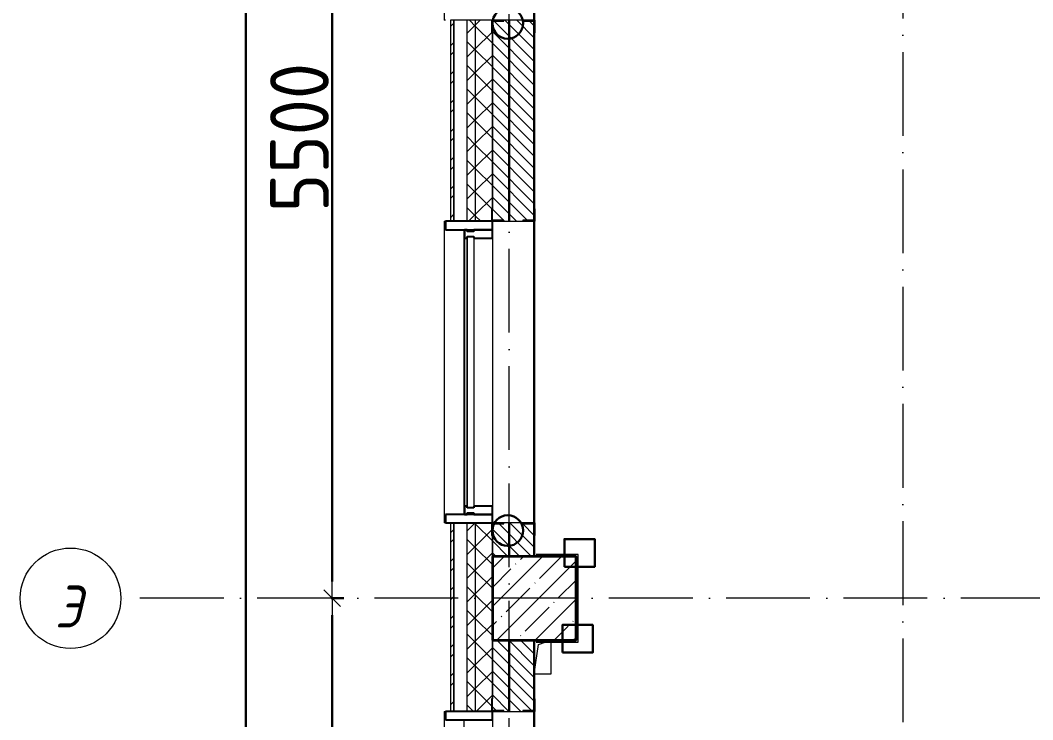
# Model space of a CAD drawing. Header units: millimetres. Extents: x -213536 to 1564669, y -45299 to 942238.
# Drawn here: x 427773 to 433818, y 464810 to 468985 of the extents above; entities that cross this region are included whole.
import ezdxf

# ---------------------------------------------------------------- set-up
doc = ezdxf.new("R2010")
doc.units = ezdxf.units.MM
doc.linetypes.add('50_200_ШТРИХ_1Т_ш5_п1_п1_', pattern=[700, 500, -100, 0, -100])
doc.linetypes.add('Штрих короткий', pattern=[300, 150, -150])
for name, color, linetype, lineweight in [('0-1', 7, 'Continuous', 5), ('0-2', 7, 'Continuous', 9), ('2.1) ПГП окна 2.8 м', 5, 'Continuous', 30), ('3) ЖБ 4м', 3, 'Continuous', 30), ('3.1) ЖБ окна 1.2 м', 102, 'Continuous', 30), ('4) Метл уголки', 6, 'Continuous', 30), ('5) Швы', 2, 'Continuous', 30), ('Импосты витража', 7, 'Continuous', 9), ('Импосты витража-1', 7, 'Continuous', 25), ('Несущие колонны', 7, 'Continuous', 9), ('Несущие колонны-1', 7, 'Continuous', 35), ('Обобщенные модели', 7, 'Continuous', 9), ('Общие ребра', 7, 'Continuous', 9), ('Окна', 7, 'Continuous', 9), ('Оси', 7, 'Continuous', 9), ('Оси-1', 7, 'Continuous', 20), ('Оси-2', 7, '50_200_ШТРИХ_1Т_ш5_п1_п1_', 9), ('Остекление-1', 7, 'Continuous', 9), ('Перемычка-1', 7, 'Штрих короткий', 9), ('Размеры', 7, 'Continuous', 15), ('Стены', 7, 'Continuous', 9), ('Стены-1', 7, 'Continuous', 13), ('Штриховка разреза-1', 7, 'Continuous', 9)]:
    doc.layers.add(name, color=color, linetype=linetype, lineweight=lineweight)
doc.layers.get('0-2').off()
doc.styles.add('ISOCPEUR_I_1', font='isocpeui.ttf', dxfattribs={"width": 0.85, "height": 2.5})
doc.styles.add('СПДС', font='isocpeur.ttf', dxfattribs={"width": 0.9})
doc.dimstyles.new('Размера А3', dxfattribs={"dimtxt": 200, "dimasz": 100, "dimexe": 70, "dimexo": 100, "dimgap": 20, "dimtad": 1, "dimdec": 0, "dimrnd": 10, "dimzin": 0, "dimdsep": 46, "dimtxsty": 'СПДС', "dimblk": 'ARROWHEAD_6', "dimcen": 1, "dimclrd": 256, "dimclre": 256, "dimclrt": 256, "dimazin": 0, "dimtfac": 1, "dimtdec": 0, "dimtmove": 2, "dimatfit": 3, "dimfxl": 1, "dimtolj": 1, "dimtzin": 0, "dimarcsym": 0})
pattern_1 = [(135, (0, 0), (-35.35534, -35.35534), [])]
pattern_2 = [(45, (0, 0), (-70.71068, 70.71068), []), (135, (0, 0), (-70.71068, -70.71068), [])]

# ---------------------------------------------------------------- blocks, each defined once
blk = doc.blocks.new('Ось сетки - Круг_Ø6_00__ISO-2_5_0_9K_-16731441-АИ2_03_План отделки стен 3-го этажа _Часть 2_')
at = {"layer": 'Оси-1'}
blk.add_circle((0, 0), 3, dxfattribs=at)
blk = doc.blocks.new('ARROWHEAD_6')
at = {"color": 0, "linetype": 'Continuous'}
for p, q in [((0, 0), (-1, 0)), ((-0.5, -0.5), (0.5, 0.5))]:
    blk.add_line(p, q, dxfattribs=at)
blk = doc.blocks.new('*D4699')
at = {"layer": 'Defpoints', "color": 0, "transparency": 16777216}
for p in [(429529.1, 465535.4), (429635.2, 465535.4), (429529.1, 462535.4)]:
    blk.add_point(p, dxfattribs=at)
at = {"layer": 'Размеры', "lineweight": -2, "transparency": 16777216}
for p, q in [((429629.1, 465535.4), (429705.2, 465535.4)), ((429635.2, 462635.4), (429635.2, 465435.4)), ((429629.1, 462535.4), (429705.2, 462535.4))]:
    blk.add_line(p, q, dxfattribs=at)
at = {"layer": 'Размеры', "lineweight": -2, "transparency": 16777216, "xscale": 100, "yscale": 100, "zscale": 100}
for p, rotation in [((429635.2, 465535.4), 90), ((429635.2, 462535.4), 270)]:
    blk.add_blockref('ARROWHEAD_6', p, dxfattribs=dict(at, rotation=rotation))
at = {"layer": 'Размеры', "transparency": 16777216, "insert": (429440.2, 464035.4), "char_height": 350, "width": 2.488, "attachment_point": 5, "rotation": 90, "style": 'СПДС'}
blk.add_mtext('\\A1;3000', dxfattribs=at)
blk = doc.blocks.new('*D4700')
at = {"layer": 'Defpoints', "color": 0, "transparency": 16777216}
for p in [(429529.1, 471035.4), (429635.2, 471035.4), (429529.1, 465535.4)]:
    blk.add_point(p, dxfattribs=at)
at = {"layer": 'Размеры', "lineweight": -2, "transparency": 16777216}
for p, q in [((429629.1, 471035.4), (429705.2, 471035.4)), ((429635.2, 465635.4), (429635.2, 470935.4)), ((429629.1, 465535.4), (429705.2, 465535.4))]:
    blk.add_line(p, q, dxfattribs=at)
at = {"layer": 'Размеры', "lineweight": -2, "transparency": 16777216, "xscale": 100, "yscale": 100, "zscale": 100}
for p, rotation in [((429635.2, 471035.4), 90), ((429635.2, 465535.4), 270)]:
    blk.add_blockref('ARROWHEAD_6', p, dxfattribs=dict(at, rotation=rotation))
at = {"layer": 'Размеры', "transparency": 16777216, "insert": (429440.2, 468285.4), "char_height": 350, "width": 2.488, "attachment_point": 5, "rotation": 90, "style": 'СПДС'}
blk.add_mtext('\\A1;5500', dxfattribs=at)
blk = doc.blocks.new('*D4702')
at = {"layer": 'Defpoints', "color": 0, "transparency": 16777216}
for p in [(429013.2, 474685.4), (429119.2, 474685.4), (429013.2, 425235.4)]:
    blk.add_point(p, dxfattribs=at)
at = {"layer": 'Размеры', "lineweight": -2, "transparency": 16777216}
for p, q in [((429113.2, 474685.4), (429189.2, 474685.4)), ((429119.2, 425335.4), (429119.2, 474585.4)), ((429113.2, 425235.4), (429189.2, 425235.4))]:
    blk.add_line(p, q, dxfattribs=at)
at = {"layer": 'Размеры', "lineweight": -2, "transparency": 16777216, "xscale": 100, "yscale": 100, "zscale": 100}
for p, rotation in [((429119.2, 474685.4), 90), ((429119.2, 425235.4), 270)]:
    blk.add_blockref('ARROWHEAD_6', p, dxfattribs=dict(at, rotation=rotation))
at = {"layer": 'Размеры', "transparency": 16777216, "insert": (428924.2, 449960.4), "char_height": 350, "width": 3.261, "attachment_point": 5, "rotation": 90, "style": 'СПДС'}
blk.add_mtext('\\A1;49450', dxfattribs=at)
blk = doc.blocks.new('BSC_Колонна _Прямоугольная - 500х500-V121-АИ2_03_План отделки стен 3-го этажа _Часть 2_')
at = {"layer": 'Несущие колонны'}
h = blk.add_hatch(dxfattribs=at)
h.set_pattern_fill('FP_111', color=256, style=0, pattern_type=2)
h.set_pattern_definition([(45, (-150, -40300), (-114.04925, 114.04925), []), (45, (-35.95, -40300), (-114.04925, 114.04925), [201.613, -40.323, 3.353, -36.97])])
h.paths.add_polyline_path([(-250, -250), (250, -250), (250, 250), (-250, 250), (-250, -85)], flags=0)
at = {"layer": 'Несущие колонны-1'}
for p, q in [((250, 250), (-250, 250)), ((-250, 250), (-250, -250)), ((250, -250), (250, 250)), ((-250, -250), (250, -250))]:
    blk.add_line(p, q, dxfattribs=at)
blk = doc.blocks.new('Проем_Дверь_Прямоугольный - 1800х2700h_оконные проемы-25805030-АИ2_03_План отделки стен 3-го этажа _Часть 2_')
at = {"layer": 'Перемычка-1'}
for p, q in [((900, 125), (-900, 125)), ((900, -125), (-900, -125))]:
    blk.add_line(p, q, dxfattribs=at)
blk = doc.blocks.new('PNS_Панель прямоугольная1 - Нр_Стекло - 40мм-25293744-АИ2_03_План отделки стен 3-го этажа _Часть 2_')
at = {"layer": 'Остекление-1'}
for p, q in [((-800, 40), (800, 40)), ((-810, 0), (810, 0)), ((800, 0), (-800, 0))]:
    blk.add_line(p, q, dxfattribs=at)
blk = doc.blocks.new('Прямоугольный импост - Импост структурный с накладкой - 150мм-25651488-АИ2_03_План отделки стен 3-го этажа _Часть 2_')
at = {"layer": 'Импосты витража'}
for p, q in [((41650, -100), (43250, -100)), ((41650, -267), (43250, -267))]:
    blk.add_line(p, q, dxfattribs=at)
blk = doc.blocks.new('Прямоугольный импост - Импост структурный с накладкой - 150мм-25651501-АИ2_03_План отделки стен 3-го этажа _Часть 2_')
at = {"layer": 'Импосты витража-1'}
for p, q in [((-25, 0), (-25, 17)), ((-25, 17), (25, 17)), ((-15, 0), (-25, 0)), ((-15, -40), (-15, 0)), ((25, 0), (15, 0)), ((15, 0), (15, -40)), ((25, 17), (25, 0)), ((-25, -150), (-25, -40)), ((-25, -40), (-15, -40)), ((15, -40), (25, -40)), ((25, -40), (25, -150)), ((25, -150), (-25, -150))]:
    blk.add_line(p, q, dxfattribs=at)
blk = doc.blocks.new('Прямоугольный импост - Откос НВФ_50х280 мм-25995271-АИ2_03_План отделки стен 3-го этажа _Часть 2_')
at = {"layer": 'Импосты витража-1'}
for p, q in [((-50, 130), (0, 130)), ((-50, -150), (-50, 130)), ((0, 130), (0, -144)), ((0, -150), (-50, -150))]:
    blk.add_line(p, q, dxfattribs=at)
blk = doc.blocks.new('Прямоугольный импост - Откос НВФ_50х280 мм-25995273-АИ2_03_План отделки стен 3-го этажа _Часть 2_')
at = {"layer": 'Импосты витража-1'}
for p, q in [((0, 130), (-50, 130)), ((-50, 130), (-50, -150)), ((0, -144), (0, 130)), ((-50, -150), (0, -150))]:
    blk.add_line(p, q, dxfattribs=at)
blk = doc.blocks.new('Прямоугольный импост - Откос НВФ_50х280 мм-25993838-АИ2_03_План отделки стен 3-го этажа _Часть 2_')
at = {"layer": 'Импосты витража-1'}
for p, q in [((0, 130), (-50, 130)), ((-50, 130), (-50, -150)), ((0, -144), (0, 130)), ((-50, -150), (0, -150))]:
    blk.add_line(p, q, dxfattribs=at)
blk = doc.blocks.new('Фахверк_СКБ_Уголок - 250_2700-27497298-АИ2_03_План отделки стен 3-го этажа _Часть 2_')
at = {"layer": 'Обобщенные модели'}
for p, q in [((200, 181), (125, 181)), ((125, 181), (125, 106)), ((131, 106), (131, 175)), ((131, 175), (200, 175)), ((200, 175), (200, 181)), ((125, 106), (131, 106)), ((131, -6), (125, -6)), ((125, -6), (125, -81)), ((131, -75), (131, -6)), ((125, -81), (200, -81)), ((200, -75), (131, -75)), ((200, -81), (200, -75))]:
    blk.add_line(p, q, dxfattribs=at)
blk = doc.blocks.new('AR_Отверстие прямоугольное _в плите_ - AR_Отверстие прямоугольное _в плите_-30510733-АИ2_03_План отделки стен 3-го этажа _Часть 2_')
at = {"layer": 'Обобщенные модели'}
for p, q in [((-50, -100), (-25, 75)), ((-25, 75), (15, 88.3)), ((50, -100), (50, 88.3)), ((-50, -100), (50, -100))]:
    blk.add_line(p, q, dxfattribs=at)
blk = doc.blocks.new('Отлив_СКБ - Отлив витража_120_НВФ-V269-АИ2_03_План отделки стен 3-го этажа _Часть 2_')
at = {"layer": 'Окна'}
for p, q in [((0, 113), (0, 120)), ((1800, 120), (0, 120)), ((1800, 120), (1800, 113)), ((50, 2), (1750, 2))]:
    blk.add_line(p, q, dxfattribs=at)
blk = doc.blocks.new('0125-Р-ОО-Ш2-АР-о_23_10_2024_rvt-1-АИ2_03_План отделки стен 3-го этажа _Часть 2_')
at = {"layer": 'Штриховка разреза-1'}
h = blk.add_hatch(dxfattribs=at)
h.set_pattern_fill('FP_80', color=256, style=0, pattern_type=2)
h.set_pattern_definition([(45, (0, 0), (-85.5366, 85.5366), []), (45, (57.02, 0), (-85.5366, 85.5366), [])])
h.paths.add_polyline_path([(-330, 33880), (-330.3, 34900), (-350, 34900), (-350, 33880), (-330.3, 33880)], flags=0)
h.paths.add_polyline_path([(-330.3, 36700), (-330, 36700), (-330.3, 37825), (-350, 37825), (-350, 36700)], flags=0)
h.paths.add_polyline_path([(-330, 39625), (-330.3, 40750), (-350, 40750), (-350, 39625), (-330.3, 39625)], flags=0)
h.paths.add_polyline_path([(-330.3, 42550), (-330, 42550), (-330.3, 43750), (-350, 43750), (-350, 42550)], flags=0)
h.paths.add_polyline_path([(-330.3, 45550), (-330, 45550), (-330.3, 46750), (-350, 46750), (-350, 45550)], flags=0)
h.paths.add_polyline_path([(-350, 48550), (-330, 48550), (-330, 49800), (-350, 49800), (-350, 49455.7)], flags=0)
h = blk.add_hatch(dxfattribs=at)
h.set_pattern_fill('FP_81', color=256, style=0, pattern_type=2)
h.set_pattern_definition(pattern_2)
h.paths.add_polyline_path([(-200, 34050), (-200, 34900), (-250, 34900), (-250, 34050)], flags=0)
h.paths.add_polyline_path([(-250, 36700), (-200, 36700), (-200, 37825), (-250, 37825), (-250, 37442.9)], flags=0)
h.paths.add_polyline_path([(-200, 39625), (-200, 40750), (-250, 40750), (-250, 39625)], flags=0)
h.paths.add_polyline_path([(-250, 42550), (-200, 42550), (-200, 43750), (-250, 43750), (-250, 42987.2)], flags=0)
h.paths.add_polyline_path([(-200, 45550), (-200, 46750), (-250, 46750), (-250, 45550)], flags=0)
h.paths.add_polyline_path([(-200, 48550), (-200, 49700), (-250, 49700), (-250, 48550)], flags=0)
h = blk.add_hatch(dxfattribs=at)
h.set_pattern_fill('FP_81', color=256, style=0, pattern_type=2)
h.set_pattern_definition(pattern_2)
h.paths.add_polyline_path([(-100, 34050), (-100, 34825), (-106, 34825), (-106, 34900), (-200, 34900), (-200, 34050)], flags=0)
h.paths.add_polyline_path([(-200, 36700), (-106, 36700), (-106, 36775), (-100, 36775), (-100, 37750), (-106, 37750), (-106, 37825), (-200, 37825), (-200, 36775)], flags=0)
h.paths.add_polyline_path([(-106, 39625), (-106, 39700), (-100, 39700), (-100, 40675), (-106, 40675), (-106, 40750), (-200, 40750), (-200, 39625)], flags=0)
h.paths.add_polyline_path([(-106, 42550), (-106, 42625), (-100, 42625), (-100, 43675), (-106, 43675), (-106, 43750), (-200, 43750), (-200, 42550)], flags=0)
h.paths.add_polyline_path([(-100, 45550), (-100, 46675), (-106, 46675), (-106, 46750), (-200, 46750), (-200, 45550)], flags=0)
h.paths.add_polyline_path([(-106, 48550), (-106, 48625), (-100, 48625), (-100, 49650), (-200, 49650), (-200, 48550)], flags=0)
h = blk.add_hatch(dxfattribs=at)
h.set_pattern_fill('FP_1', color=256, style=0, pattern_type=2)
h.set_pattern_definition(pattern_1)
h.paths.add_polyline_path([(-100, 40550), (150, 40550), (150, 40744), (81, 40744), (81, 40750), (-31, 40750), (-31, 40744), (-100, 40744), (-100, 40675)], flags=0)
h.paths.add_polyline_path([(-31, 42550), (81, 42550), (81, 42556), (150, 42556), (150, 43744), (81, 43744), (81, 43750), (-31, 43750), (-31, 43744), (-100, 43744), (-100, 42556), (-31, 42556)], flags=0)
h = blk.add_hatch(dxfattribs=at)
h.set_pattern_fill('FP_1', color=256, style=0, pattern_type=2)
h.set_pattern_definition(pattern_1)
h.paths.add_polyline_path([(150, 37550), (150, 37819), (81, 37819), (81, 37825), (-31, 37825), (-31, 37819), (-100, 37819), (-99.7, 37550), (81, 37550)], flags=0)
h.paths.add_polyline_path([(81, 39625), (81, 39631), (150, 39631), (150, 40049.7), (-100, 40049.7), (-100, 39631), (-31, 39631), (-31, 39625)], flags=0)
at = {"layer": 'Общие ребра'}
for p, q in [((-330, 43750), (-330, 42550)), ((-330, 42550), (-330, 43750)), ((-250, 42550), (-250, 43750)), ((-200, 42550), (-200, 43750)), ((-100, 43675), (-100, 42625)), ((-100, 42625), (-100, 43675)), ((-330, 40750), (-330, 39625)), ((-330, 39625), (-330, 40750)), ((-250, 39625), (-250, 40750)), ((-200, 39625), (-200, 40750)), ((-100, 40675), (-100, 40550)), ((-100, 40550), (-100, 40675)), ((-100, 40049.7), (-100, 39700)), ((-100, 39700), (-100, 40049.7))]:
    blk.add_line(p, q, dxfattribs=at)
at = {"layer": 'Стены'}
for p, q in [((150, 45550), (150, 43750)), ((150, 42550), (150, 40750)), ((150, 39625), (150, 37825))]:
    blk.add_line(p, q, dxfattribs=at)
at = {"layer": 'Стены-1'}
for p, q in [((-350, 43750), (-350, 42550)), ((-330, 43750), (-350, 43750)), ((-106, 43750), (-330, 43750)), ((81, 43750), (-31, 43750)), ((150, 42625), (150, 43675)), ((-350, 42550), (-330, 42550)), ((-330, 42550), (-106, 42550)), ((-31, 42550), (81, 42550)), ((-350, 40750), (-350, 39625)), ((-330, 40750), (-350, 40750)), ((-106, 40750), (-330, 40750)), ((81, 40750), (-31, 40750)), ((150, 40550), (150, 40675)), ((150, 40049.7), (-100, 40049.7)), ((150, 39700), (150, 40049.7)), ((-350, 39625), (-330, 39625)), ((-330, 39625), (-106, 39625)), ((-31, 39625), (81, 39625))]:
    blk.add_line(p, q, dxfattribs=at)
at = {"layer": '0-2'}
for name, p, rotation in [('Отлив_СКБ - Отлив витража_120_НВФ-V269-АИ2_03_План отделки стен 3-го этажа _Часть 2_', (-267, 43750), 90), ('Проем_Дверь_Прямоугольный - 1800х2700h_оконные проемы-25805030-АИ2_03_План отделки стен 3-го этажа _Часть 2_', (25, 44650), 89.99999999999991), ('Фахверк_СКБ_Уголок - 250_2700-27497298-АИ2_03_План отделки стен 3-го этажа _Часть 2_', (-25, 43875), 269.9999999999999), ('Фахверк_СКБ_Уголок - 250_2700-27497298-АИ2_03_План отделки стен 3-го этажа _Часть 2_', (75, 42425), 89.99999999999991), ('Отлив_СКБ - Отлив витража_120_НВФ-V269-АИ2_03_План отделки стен 3-го этажа _Часть 2_', (-267, 40750), 90), ('Прямоугольный импост - Откос НВФ_50х280 мм-25995273-АИ2_03_План отделки стен 3-го этажа _Часть 2_', (-250, 42550), 89.99999999999847), ('Проем_Дверь_Прямоугольный - 1800х2700h_оконные проемы-25805030-АИ2_03_План отделки стен 3-го этажа _Часть 2_', (25, 41650), 89.99999999999991), ('Прямоугольный импост - Импост структурный с накладкой - 150мм-25651488-АИ2_03_План отделки стен 3-го этажа _Часть 2_', (0, 84100), 269.9999999999994), ('PNS_Панель прямоугольная1 - Нр_Стекло - 40мм-25293744-АИ2_03_План отделки стен 3-го этажа _Часть 2_', (-250, 41650), 269.9999999999985), ('Фахверк_СКБ_Уголок - 250_2700-27497298-АИ2_03_План отделки стен 3-го этажа _Часть 2_', (-25, 40875), 269.9999999999999), ('Фахверк_СКБ_Уголок - 250_2700-27497298-АИ2_03_План отделки стен 3-го этажа _Часть 2_', (75, 39500), 89.99999999999991), ('Отлив_СКБ - Отлив витража_120_НВФ-V269-АИ2_03_План отделки стен 3-го этажа _Часть 2_', (-267, 37825), 90), ('Прямоугольный импост - Откос НВФ_50х280 мм-25993838-АИ2_03_План отделки стен 3-го этажа _Часть 2_', (-250, 39625), 89.99999999999773), ('Проем_Дверь_Прямоугольный - 1800х2700h_оконные проемы-25805030-АИ2_03_План отделки стен 3-го этажа _Часть 2_', (25, 38725), 89.99999999999991)]:
    blk.add_blockref(name, p, dxfattribs=dict(at, rotation=rotation))
at = {"layer": '0-2', "extrusion": (0, 0, -1), "rotation": 270.0000000000015}
for name, p in [('Прямоугольный импост - Импост структурный с накладкой - 150мм-25651501-АИ2_03_План отделки стен 3-го этажа _Часть 2_', (250, 42475)), ('Прямоугольный импост - Импост структурный с накладкой - 150мм-25651501-АИ2_03_План отделки стен 3-го этажа _Часть 2_', (250, 40825)), ('Прямоугольный импост - Откос НВФ_50х280 мм-25995271-АИ2_03_План отделки стен 3-го этажа _Часть 2_', (250, 40750))]:
    blk.add_blockref(name, p, dxfattribs=at)
at = {"layer": '0-2'}
for name, p in [('BSC_Колонна _Прямоугольная - 500х500-V121-АИ2_03_План отделки стен 3-го этажа _Часть 2_', (150, 40300)), ('AR_Отверстие прямоугольное _в плите_ - AR_Отверстие прямоугольное _в плите_-30510733-АИ2_03_План отделки стен 3-го этажа _Часть 2_', (200, 39949.7))]:
    blk.add_blockref(name, p, dxfattribs=at)
blk = doc.blocks.new('3этНиз')
at = {"layer": 'Стены-1'}
for p, q in [((431104.1, 465797.4), (430854.1, 465797.4)), ((431104.1, 465273.4), (431104.1, 465797.4)), ((430842.1, 465285.4), (430842.1, 465273.4)), ((430854.1, 465273.4), (431104.1, 465273.4))]:
    blk.add_line(p, q, dxfattribs=at)
at = {"layer": '0-1'}
blk.add_blockref('0125-Р-ОО-Ш2-АР-о_23_10_2024_rvt-1-АИ2_03_План отделки стен 3-го этажа _Часть 2_', (430692.1, 425235.4), dxfattribs=at)
blk = doc.blocks.new('Ось 3 этаж')
at = {"layer": 'Оси-2'}
for p, q in [((430692.1, 423014.8), (430692.1, 477896.8)), ((433042.1, 477896.8), (433042.1, 423014.8)), ((459092.1, 465535.4), (428373.3, 465535.4))]:
    blk.add_line(p, q, dxfattribs=at)
at = {"layer": 'Оси-1', "xscale": 99.99999999999993, "yscale": 99.99999999999993, "zscale": 99.99999999999993, "rotation": 89.99999999999982}
blk.add_blockref('Ось сетки - Круг_Ø6_00__ISO-2_5_0_9K_-16731441-АИ2_03_План отделки стен 3-го этажа _Часть 2_', (428073.3, 465535.4), dxfattribs=at)
at = {"layer": 'Оси', "insert": (427980.5, 465611.5), "char_height": 250, "width": 223.671, "attachment_point": 1, "style": 'ISOCPEUR_I_1'}
blk.add_mtext('\\fISOCPEUR|b0|i1|c204|p34|;\\W.9;Э', dxfattribs=at)
at = {"layer": 'Размеры'}
for base, p1, p2, picture, middle in [((429119.2, 474685.4), (429013.2, 425235.4), (429013.2, 474685.4), '*D4702', (428924.2, 449960.4)), ((429635.2, 471035.4), (429529.1, 465535.4), (429529.1, 471035.4), '*D4700', (429440.2, 468285.4)), ((429635.2, 465535.4), (429529.1, 462535.4), (429529.1, 465535.4), '*D4699', (429440.2, 464035.4))]:
    dim = blk.add_linear_dim(base=base, p1=p1, p2=p2, angle=90, dimstyle='Размера А3', override={"dimtxt": 350}, dxfattribs=at)
    dim.commit()
    dim.dimension.update_dxf_attribs({"geometry": picture, "text_midpoint": middle})

msp = doc.modelspace()

# ---------------------------------------------------------------- linework, layer by layer
at = {"layer": '2.1) ПГП окна 2.8 м'}
for points in [[(430692.1, 468985.4), (430692.1, 467785.4)], [(430692.1, 465985.4), (430692.1, 465785.4)], [(430692.1, 465285.4), (430692.1, 464860.4)]]:
    msp.add_lwpolyline(points, dxfattribs=at)
at = {"layer": '3) ЖБ 4м'}
msp.add_lwpolyline([(430842.1, 465285.1), (431092.1, 465285.1), (431092.1, 465785.1), (430842.1, 465785.1)], dxfattribs=at)
at = {"layer": '3.1) ЖБ окна 1.2 м'}
for points in [[(430842.1, 470785.4), (430842.1, 465785.1)], [(430842.1, 465285.4), (430842.1, 462785.4)]]:
    msp.add_lwpolyline(points, dxfattribs=at)
at = {"layer": '4) Метл уголки'}
for points in [[(431022.3, 465723.5), (431203.5, 465723.5), (431203.5, 465888.3), (431022.3, 465888.3)], [(431010.3, 465211.5), (431191.5, 465211.5), (431191.5, 465376.3), (431010.3, 465376.3)]]:
    msp.add_lwpolyline(points, close=True, dxfattribs=at)
at = {"layer": '5) Швы'}
for centre in [(430683.7, 468967.1), (430683.7, 465939.6)]:
    msp.add_circle(centre, 91.6, dxfattribs=at)

# ---------------------------------------------------------------- block references
at = {"color": 5, "lineweight": 30}
msp.add_blockref('Ось 3 этаж', (0, 0), dxfattribs=at)
at = {"layer": '3) ЖБ 4м'}
msp.add_blockref('3этНиз', (0, 0), dxfattribs=at)

doc.saveas('drawing.dxf')
